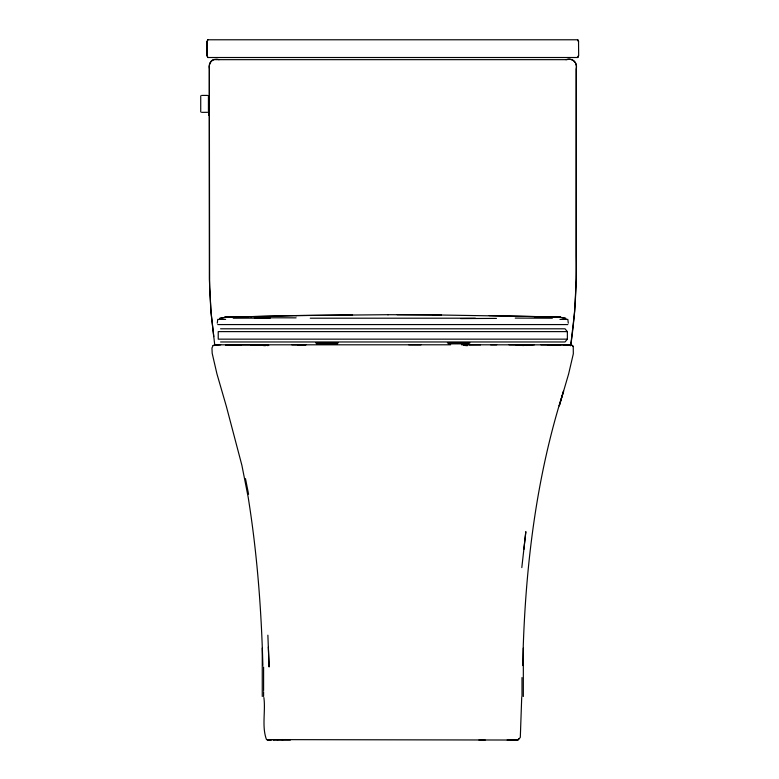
<?xml version="1.0" encoding="UTF-8"?>
<svg xmlns="http://www.w3.org/2000/svg" width="779" height="779" viewBox="0 0 779 779"><rect width="100%" height="100%" fill="white"/><g stroke="black" fill="none" stroke-linecap="round" stroke-linejoin="round"><path stroke-width="1.17" d="M209.395 114.912L209.619 287.402L211.187 313.771L214.761 345.204M209.395 96.693L209.395 68.766C208.149 62.641 212.862 57.695 219.142 59.652M521.716 697.244L520.314 737.353L518.259 739.953L507.158 740.05M522.719 665.578C524.666 572.779 535.231 479.689 563.606 390.98L559.244 405.937L568.631 373.939L573.325 353.783L573.227 346.548L572.429 345.477L569.624 344.98L570.841 345.467M521.813 567.599L525.835 531.648L523.839 549.507M570.676 345.808L574.698 311.386L576.236 278.94L576.304 68.932C577.599 62.807 572.984 57.753 566.674 59.652L216.309 59.662C210.593 58.386 208.645 64.56 209.288 69.039L209.356 279.096L210.817 310.393L213.748 336.596M217.283 323.158L217.75 319.39L225.628 319.39M570.744 345.233L571.017 343.257M207.876 39.778L207.048 41.774L207.048 55.513L207.876 57.51M577.716 57.51L578.534 55.513M220.691 344.795L213.105 345.496L211.966 348.018L212.18 353.276L216.913 373.793L226.329 406.278L241.889 465.316L248.102 496.798C257.08 552.584 261.384 608.983 262.864 665.441M518.814 738.735L518.074 739.651L515.562 740.04L517.782 739.67M220.574 328.796L565.009 328.796L567.365 331.62L567.365 339.157L565.009 341.971L220.574 341.971M216.007 344.99L214.712 345.487L217.244 344.824M521.385 345.409L522.602 344.97M277.353 739.914L277.879 739.738M282.261 739.884L282.952 739.67M224.829 317.365L219.639 318.407L224.829 317.472L248.443 316.732L224.829 317.374L251.539 316.576L224.829 317.374L225.696 317.355M267.479 345.633L268.736 345.409M241.587 344.795L226.689 344.824L268.19 344.824L250.682 344.805L260.205 345.204M522.855 345.594L524.52 345.34M228.753 345.019L225.735 345.331L235.531 344.815M526.156 345.165L532.544 344.805M532.855 344.805L526.594 344.99L528.493 344.941M560.753 317.365L534.053 316.576L560.753 317.374L535.962 316.702L560.753 317.404L565.953 318.436L560.753 317.365L534.784 316.566L432.997 314.891M224.829 317.433L248.443 316.819L224.829 317.404L248.443 316.926L226.007 317.442M297.89 344.893L306.04 344.805L291.843 344.805M233.242 318.221L270.352 318.085M469.016 344.893L480.4 344.805L461.519 344.795M388.487 314.687L295.825 315.583L352.585 314.891M475.336 318.202L310.256 318.202M273.692 740.05L290.372 740.05M490.634 344.815L496.7 344.795M551.094 344.834L565.963 344.805L570.754 345.467C575.009 315.807 576.791 285.844 576.187 255.882L576.197 69.039C577.629 62.476 572.409 57.588 565.856 59.652M522.154 344.805L509.018 344.805M263.594 345.633L265.6 345.633M517.275 740.04L266.496 739.602C261.617 726.641 265.736 711.227 263.877 697.526M201.664 95.418L207.496 95.418M201.664 112.351L207.496 112.322M515.24 318.085L552.34 318.221M559.965 319.39L567.833 319.39L568.3 323.158M217.75 324.57L567.833 324.57M567.365 331.62L218.227 331.62L218.227 339.157L567.365 339.157M315.622 342.916L338.213 342.916M447.38 342.916L469.961 342.916M316.566 343.86L337.268 343.86M448.314 343.86L469.016 343.86M250.682 344.805L263 344.854M515.902 344.795L534.404 344.805M450.642 344.795L216.202 344.815L213.105 345.496M540.879 344.805L569.517 344.824L572.361 345.477L573.227 346.548M387.601 314.687L441.274 314.92L397.105 314.687M480.361 344.805L554.239 344.854L560.335 345.418M408.702 344.805L420.942 344.815M478.939 740.04L485.181 740.05M259.826 344.805L264.763 344.902M489.261 315.583L534.784 316.566M560.753 317.433L535.962 316.79L560.753 317.404L535.962 316.907L559.575 317.442M267.314 739.923L271.774 740.04M463.768 345.34L467.342 345.71M272.884 739.612L273.828 739.787M269.261 739.661L270.303 739.972L269.281 739.768M267.557 739.661L268.609 739.972L267.81 739.68M578.661 41.774L577.833 39.778L207.759 39.778L206.932 41.774L206.932 55.513L207.759 57.51L577.833 57.51L578.661 55.513L578.534 41.774L577.716 39.778M245.482 478.657L248.589 494.246M268.356 647.018L269.096 666.999L267.879 635.187M523.332 648.099L523.332 696.484M521.998 677.555L521.998 696.484M263.594 666.96L263.594 690.613M263.594 691.733L263.594 696.484M262.26 648.099L262.26 696.484M208.616 96.158L208.616 115.37M208.431 95.798L208.431 111.972M200.729 95.798L200.729 111.972M254.314 317.803A173.503 1.655 0.6 0 1 296.088 317.861M460.603 318.572A173.503 1.188 -0.5 0 1 496.466 318.416M296.322 315.583L250.809 316.615L296.322 315.583M549.341 344.863L547.345 344.795L550.987 345.009L549.341 344.863M262.981 344.97L261.471 344.834L262.99 344.97M564.717 345L563.772 344.824L565.992 345.409L564.717 345"/></g></svg>
